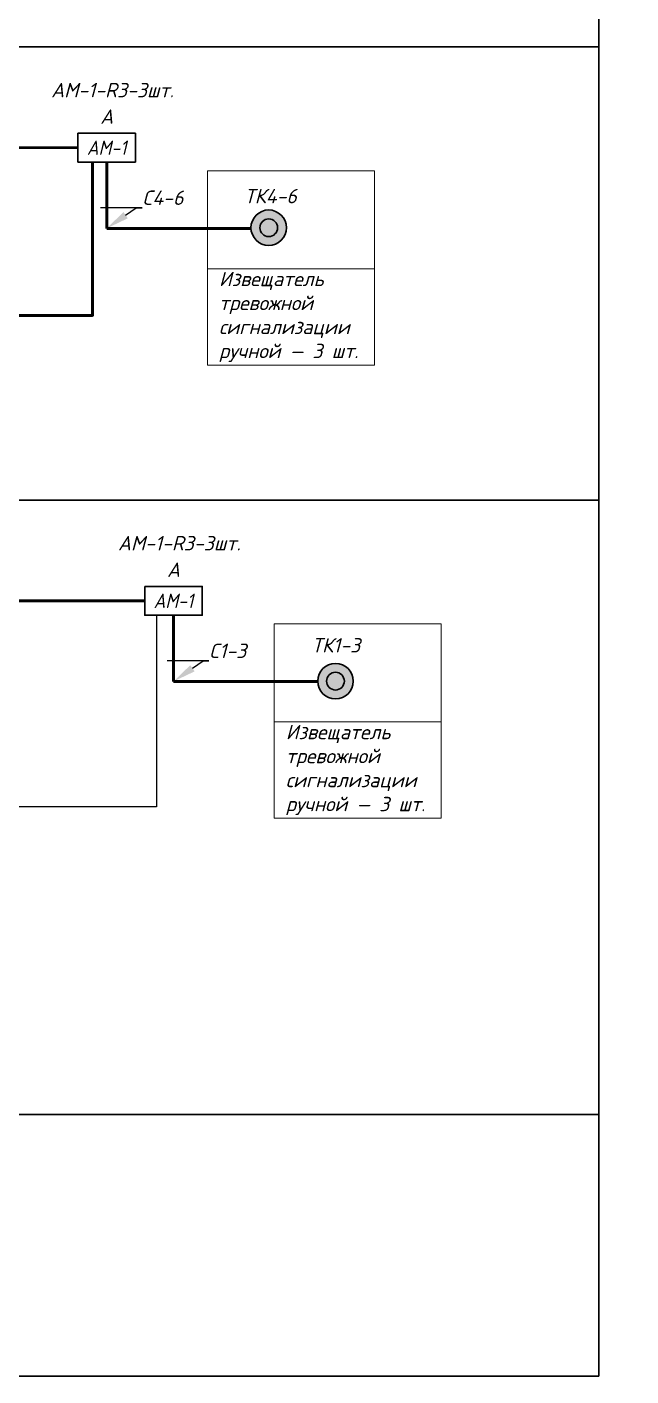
# Model space of a CAD drawing. Extents: x -72636 to 8142370, y -29900 to 852868.
# Drawn here: x 122509 to 132998, y -4297 to 19126 of the extents above; entities that cross this region are included whole.
import ezdxf
from ezdxf import colors
from ezdxf.entities.mleader import LeaderData, LeaderLine
from ezdxf.enums import TextEntityAlignment as Align
from ezdxf.math import Vec2, Vec3

# ---------------------------------------------------------------- set-up
doc = ezdxf.new("R2010")
doc.units = 0
doc.header["$LTSCALE"] = 100
doc.header["$PDMODE"] = 1
doc.header["$PDSIZE"] = 200
for name, color, linetype in [('!!ВОК', 30, 'Continuous'), ('ODG - ПС', 1, 'Continuous'), ('ODG - Текст', 7, 'Continuous'), ('RC-Позиционные_обозначения', 7, 'Continuous')]:
    doc.layers.add(name, color=color, linetype=linetype)
doc.layers.add('ODG - СОТС', color=7, linetype='Continuous', true_color=0xff5800)
for name, color, linetype, lineweight in [('RC-Прочее_оборудование', 1, 'Continuous', 30), ('RC-Таблицы', 7, 'Continuous', 0), ('АП_АСУ_ОсновнаяТолстая', 7, 'Continuous', 30), ('текст', 7, 'Continuous', 13)]:
    doc.layers.add(name, color=color, linetype=linetype, lineweight=lineweight)
doc.styles.add('ISOCPEUR', font='isocpeui.ttf', dxfattribs={"height": 250})
doc.linetypes.add('ограждение1', pattern='A,0.25,-0.1,[133,ltypeshp.shx,S=0.1,R=0,X=-0.1,Y=0],-0.1,1', length=1.45)

# ---------------------------------------------------------------- blocks, each defined once
blk = doc.blocks.new('*T43')
at = {"layer": 'RC-Таблицы', "color": 0, "linetype": 'ByBlock', "lineweight": 5, "transparency": 16777216}
for p, q in [((0, 0), (2900, 0)), ((0, 0), (0, -3375)), ((2900, 0), (2900, -3375)), ((0, -1700), (2900, -1700)), ((0, -3375), (2900, -3375))]:
    blk.add_line(p, q, dxfattribs=at)
at = {"layer": 'RC-Таблицы', "color": 0, "lineweight": 30, "transparency": 16777216, "insert": (200, -2537.5), "char_height": 250, "width": 2500, "attachment_point": 4, "style": 'ISOCPEUR'}
blk.add_mtext('Извещатель тревожной сигнализации ручной — 3 шт.', dxfattribs=at)
blk = doc.blocks.new('*T44')
at = {"layer": 'RC-Таблицы', "color": 0, "linetype": 'ByBlock', "lineweight": 5, "transparency": 16777216}
for p, q in [((0, 0), (2900, 0)), ((0, 0), (0, -3375)), ((2900, 0), (2900, -3375)), ((0, -1700), (2900, -1700)), ((0, -3375), (2900, -3375))]:
    blk.add_line(p, q, dxfattribs=at)
at = {"layer": 'RC-Таблицы', "color": 0, "lineweight": 30, "transparency": 16777216, "insert": (200, -2537.5), "char_height": 250, "width": 2500, "attachment_point": 4, "style": 'ISOCPEUR'}
blk.add_mtext('Извещатель тревожной сигнализации ручной — 3 шт.', dxfattribs=at)
blk = doc.blocks.new('*U34')
at = {"layer": 'ODG - ПС'}
h = blk.add_hatch(color=20, dxfattribs=at)
h.dxf.hatch_style = 1
h.set_gradient(color1=(255, 88, 0), color2=(255, 96, 10), one_color=1, tint=0.52, name='CYLINDER')
h.paths.add_polyline_path([(75, 0, 1), (-75, 0, 1)])
at = {"layer": 'ODG - СОТС', "lineweight": 30}
h = blk.add_hatch(color=7, dxfattribs=at)
h.dxf.hatch_style = 1
h.set_gradient(color1=(255, 255, 255), one_color=1, tint=1, name='INVCYLINDER')
h.paths.add_polyline_path([(-150, 0, 1), (150, 0, 1)])
h.paths.add_polyline_path([(75, 0, -1), (-75, 0, -1)], flags=16)
for radius in [150, 75]:
    blk.add_circle((0, 0), radius, dxfattribs=at)
at = {"layer": 'ODG - Текст', "style": 'ISOCPEUR', "oblique": 15, "width": 0.8}
blk.add_attdef('НОМЕР', text='', height=250, dxfattribs=at).set_placement((0, 325), align=Align.MIDDLE_CENTER)
blk = doc.blocks.new('RC-UGO-AM-01')
blk.add_wipeout([(-4.99, 2.5), (4.99, 2.5), (4.99, -2.5), (-4.99, -2.49)])
blk.add_point((0, 0))
blk.add_wipeout([(4.99, 2.5), (4.99, -2.5), (-4.99, -2.5), (-4.99, 2.5)])
blk.add_wipeout([(-4.99, -2.5), (-4.99, 2.5), (4.99, 2.5), (4.99, -2.5)])
blk.add_lwpolyline([(-4.99, 2.5), (4.99, 2.5), (4.99, -2.5), (-4.99, -2.5), (-4.99, 2.5)], close=True)
blk.add_lwpolyline([(-4.99, 2.5), (-4.99, 2.5)])
blk.add_lwpolyline([(-4.99, 2.5), (-4.99, 2.5)])
at = {"ltscale": 100, "style": 'ISOCPEUR', "width": 0.9}
blk.add_text('АМ-1', height=2.5, dxfattribs=at).set_placement((0, 0), align=Align.MIDDLE)
at = {"style": 'ISOCPEUR'}
blk.add_attdef('PSTN', text='', height=2.5, dxfattribs=at).set_placement((2.32, 2.4), align=Align.BOTTOM_LEFT)
blk = doc.blocks.new('_Oblique')
at = {"color": 0, "linetype": 'ByBlock', "lineweight": -2}
blk.add_line((-0.5, -0.5), (0.5, 0.5), dxfattribs=at)

msp = doc.modelspace()

# ---------------------------------------------------------------- linework, layer by layer
at = {"layer": '!!ВОК', "color": 6, "linetype": 'ограждение1', "lineweight": 50, "ltscale": 500}
for p, q in [((121554, 17030), (123395, 17032)), ((123894, 17030), (123894, 15630)), ((123894, 15630), (126394, 15630))]:
    msp.add_line(p, q, dxfattribs=at)
at = {"layer": '!!ВОК', "color": 1, "linetype": 'ограждение1', "lineweight": 50, "ltscale": 500}
for p, q in [((115554, 9163), (125054, 9163)), ((125054, 9163), (125054, 7763)), ((125054, 7763), (127554, 7763))]:
    msp.add_line(p, q, dxfattribs=at)
at = {"layer": 'RC-Таблицы', "lineweight": 30, "ltscale": 30}
for p, q in [((132438, 41915), (132438, -4297)), ((103504, 18780), (132438, 18780)), ((103504, 10913), (132438, 10913)), ((103504, 246), (132438, 246)), ((103504, -4297), (132438, -4297))]:
    msp.add_line(p, q, dxfattribs=at)

# ---------------------------------------------------------------- block references
for name, p in [('*T43', (125644, 16630)), ('*T44', (126804, 8763))]:
    msp.add_blockref(name, p)
at = {"color": 5, "lineweight": 30, "xscale": 2.054613688905472, "yscale": 2.054613688905472, "zscale": 2.054613688905472, "rotation": 180}
for p in [(126707, 15641), (127866, 7768)]:
    msp.add_blockref('*U34', p, dxfattribs=at)

# ---------------------------------------------------------------- texts
at = {"layer": 'RC-Таблицы', "lineweight": 30, "ltscale": 30, "char_height": 250, "width": 1, "attachment_point": 5, "style": 'ISOCPEUR'}
for insert in [(123994, 18030), (125154, 10163)]:
    msp.add_mtext('АМ-1-R3-3шт.', dxfattribs=dict(at, insert=insert))
at = {"layer": 'текст', "color": 7, "char_height": 250, "width": 511.65, "attachment_point": 5, "style": 'ISOCPEUR'}
for s, insert in [('ТК4-6', (126741, 16190)), ('ТК1-3', (127875, 8390))]:
    msp.add_mtext(s, dxfattribs=dict(at, insert=insert))

# ---------------------------------------------------------------- leaders
at = {"layer": 'АП_АСУ_ОсновнаяТолстая'}
ml = msp.add_multileader_mtext('Standard', dxfattribs=at)
ml.set_content('{\\fISOCPEUR|b0|i1|c204|p34;C4-6}', color=256, style='ISOCPEUR')
ml.set_leader_properties()
ml.build(insert=Vec2(0, 0))
ml.multileader.update_dxf_attribs({"text_left_attachment_type": 6, "text_right_attachment_type": 6, "dogleg_length": 100, "arrow_head_size": 400})
ctx = ml.context
ctx.base_point, ctx.char_height, ctx.arrow_head_size, ctx.landing_gap_size, ctx.plane_origin = Vec3(124507, 15987, 0), 250, 400, 0, Vec3(134032, 16659, 0)
ctx.left_attachment, ctx.right_attachment = 6, 6
notes = []
notes.append((ctx, [(1, (1, 1, 0), (124407, 15987, 0), (1, 0), 100, [(0, [(123894, 15630, 0)], 0, [])])]))
ctx.mtext.insert, ctx.mtext.width, ctx.mtext.flow_direction = Vec3(124507, 16287, 0), 797.36, 5
ml = msp.add_multileader_mtext('Standard', dxfattribs=at)
ml.set_content('{\\fISOCPEUR|b0|i1|c204|p34;C1-3}', color=256, style='ISOCPEUR')
ml.set_leader_properties()
ml.build(insert=Vec2(0, 0))
ml.multileader.update_dxf_attribs({"text_left_attachment_type": 6, "text_right_attachment_type": 6, "dogleg_length": 100, "arrow_head_size": 400})
ctx = ml.context
ctx.base_point, ctx.char_height, ctx.arrow_head_size, ctx.landing_gap_size, ctx.plane_origin = Vec3(125667, 8120, 0), 250, 400, 0, Vec3(135192, 8792, 0)
ctx.left_attachment, ctx.right_attachment = 6, 6
notes.append((ctx, [(1, (1, 1, 0), (125567, 8120, 0), (1, 0), 100, [(0, [(125054, 7763, 0)], 0, [])])]))
ctx.mtext.insert, ctx.mtext.width, ctx.mtext.flow_direction = Vec3(125667, 8420, 0), 797.36, 5
for ctx, leaders in notes:
    for number, flags, end, landing, length, lines in leaders:
        leader = LeaderData()
        leader.index, (leader.has_last_leader_line, leader.has_dogleg_vector, leader.attachment_direction) = number, flags
        leader.last_leader_point, leader.dogleg_vector, leader.dogleg_length = Vec3(end), Vec3(landing), length
        for number, points, colour, breaks in lines:
            line = LeaderLine()
            line.index, line.vertices, line.color, line.breaks = number, Vec3.list(points), colors.encode_raw_color(colour), breaks
            leader.lines.append(line)
        ctx.leaders.append(leader)

# ---------------------------------------------------------------- next in the draw order: block references
at = {"layer": 'RC-Прочее_оборудование', "lineweight": 30, "ltscale": 30}
ref = msp.add_blockref('RC-UGO-AM-01', (123894, 17030), dxfattribs=dict(at, xscale=100, yscale=100, zscale=100))
ref.add_attrib('PSTN', 'A', dxfattribs={"layer": 'RC-Позиционные_обозначения', "height": 250, "style": 'ISOCPEUR'}).set_placement((123894, 17370), align=Align.BOTTOM_CENTER)
ref = msp.add_blockref('RC-UGO-AM-01', (125054, 9163), dxfattribs=dict(at, xscale=100, yscale=100, zscale=100))
ref.add_attrib('PSTN', 'A', dxfattribs={"layer": 'RC-Позиционные_обозначения', "height": 250, "style": 'ISOCPEUR'}).set_placement((125054, 9503), align=Align.BOTTOM_CENTER)

# ---------------------------------------------------------------- next in the draw order: linework, layer by layer
at = {"layer": '!!ВОК', "color": 6, "linetype": 'ограждение1', "lineweight": 50, "ltscale": 500}
msp.add_lwpolyline([(123649, 16780), (123649, 14119), (111096, 14119), (111096, 5516), (107804, 5516)], dxfattribs=at)
at = {"color": 1, "ltscale": 100}
msp.add_lwpolyline([(124758, 8913), (124758, 5583), (111554, 5583), (111554, 2634), (107804, 2634)], dxfattribs=at)

# ---------------------------------------------------------------- next in the draw order: leaders
at = {"color": 0}
ml = msp.add_multileader_mtext('Standard', dxfattribs=at)
ml.set_content('K9', color=7, style='ISOCPEUR')
ml.set_leader_properties(color=256)
ml.set_arrow_properties(name='OBLIQUE')
ml.build(insert=Vec2(0, 0))
ml.multileader.update_dxf_attribs({"has_dogleg": 0, "text_left_attachment_type": 6, "text_right_attachment_type": 6, "dogleg_length": 0.5, "arrow_head_size": 100, "scale": 100})
ctx = ml.context
ctx.base_point, ctx.scale, ctx.char_height, ctx.arrow_head_size, ctx.landing_gap_size, ctx.plane_origin = Vec3(165866, 17368), 100, 200, 100, 0, Vec3(167531, 18694)
ctx.left_attachment, ctx.right_attachment, ctx.text_align_type = 6, 6, 2
notes = []
notes.append((ctx, [(1, (1, 1, 0), (166224, 17368), (-1, 0), 50, [(0, [(167081, 17999)], 0, [])])]))
ctx.mtext.insert, ctx.mtext.width, ctx.mtext.alignment, ctx.mtext.flow_direction = Vec3(166174, 17608), 2388.1, 3, 5
for ctx, leaders in notes:
    for number, flags, end, landing, length, lines in leaders:
        leader = LeaderData()
        leader.index, (leader.has_last_leader_line, leader.has_dogleg_vector, leader.attachment_direction) = number, flags
        leader.last_leader_point, leader.dogleg_vector, leader.dogleg_length = Vec3(end), Vec3(landing), length
        for number, points, colour, breaks in lines:
            line = LeaderLine()
            line.index, line.vertices, line.color, line.breaks = number, Vec3.list(points), colors.encode_raw_color(colour), breaks
            leader.lines.append(line)
        ctx.leaders.append(leader)

doc.saveas('drawing.dxf')
